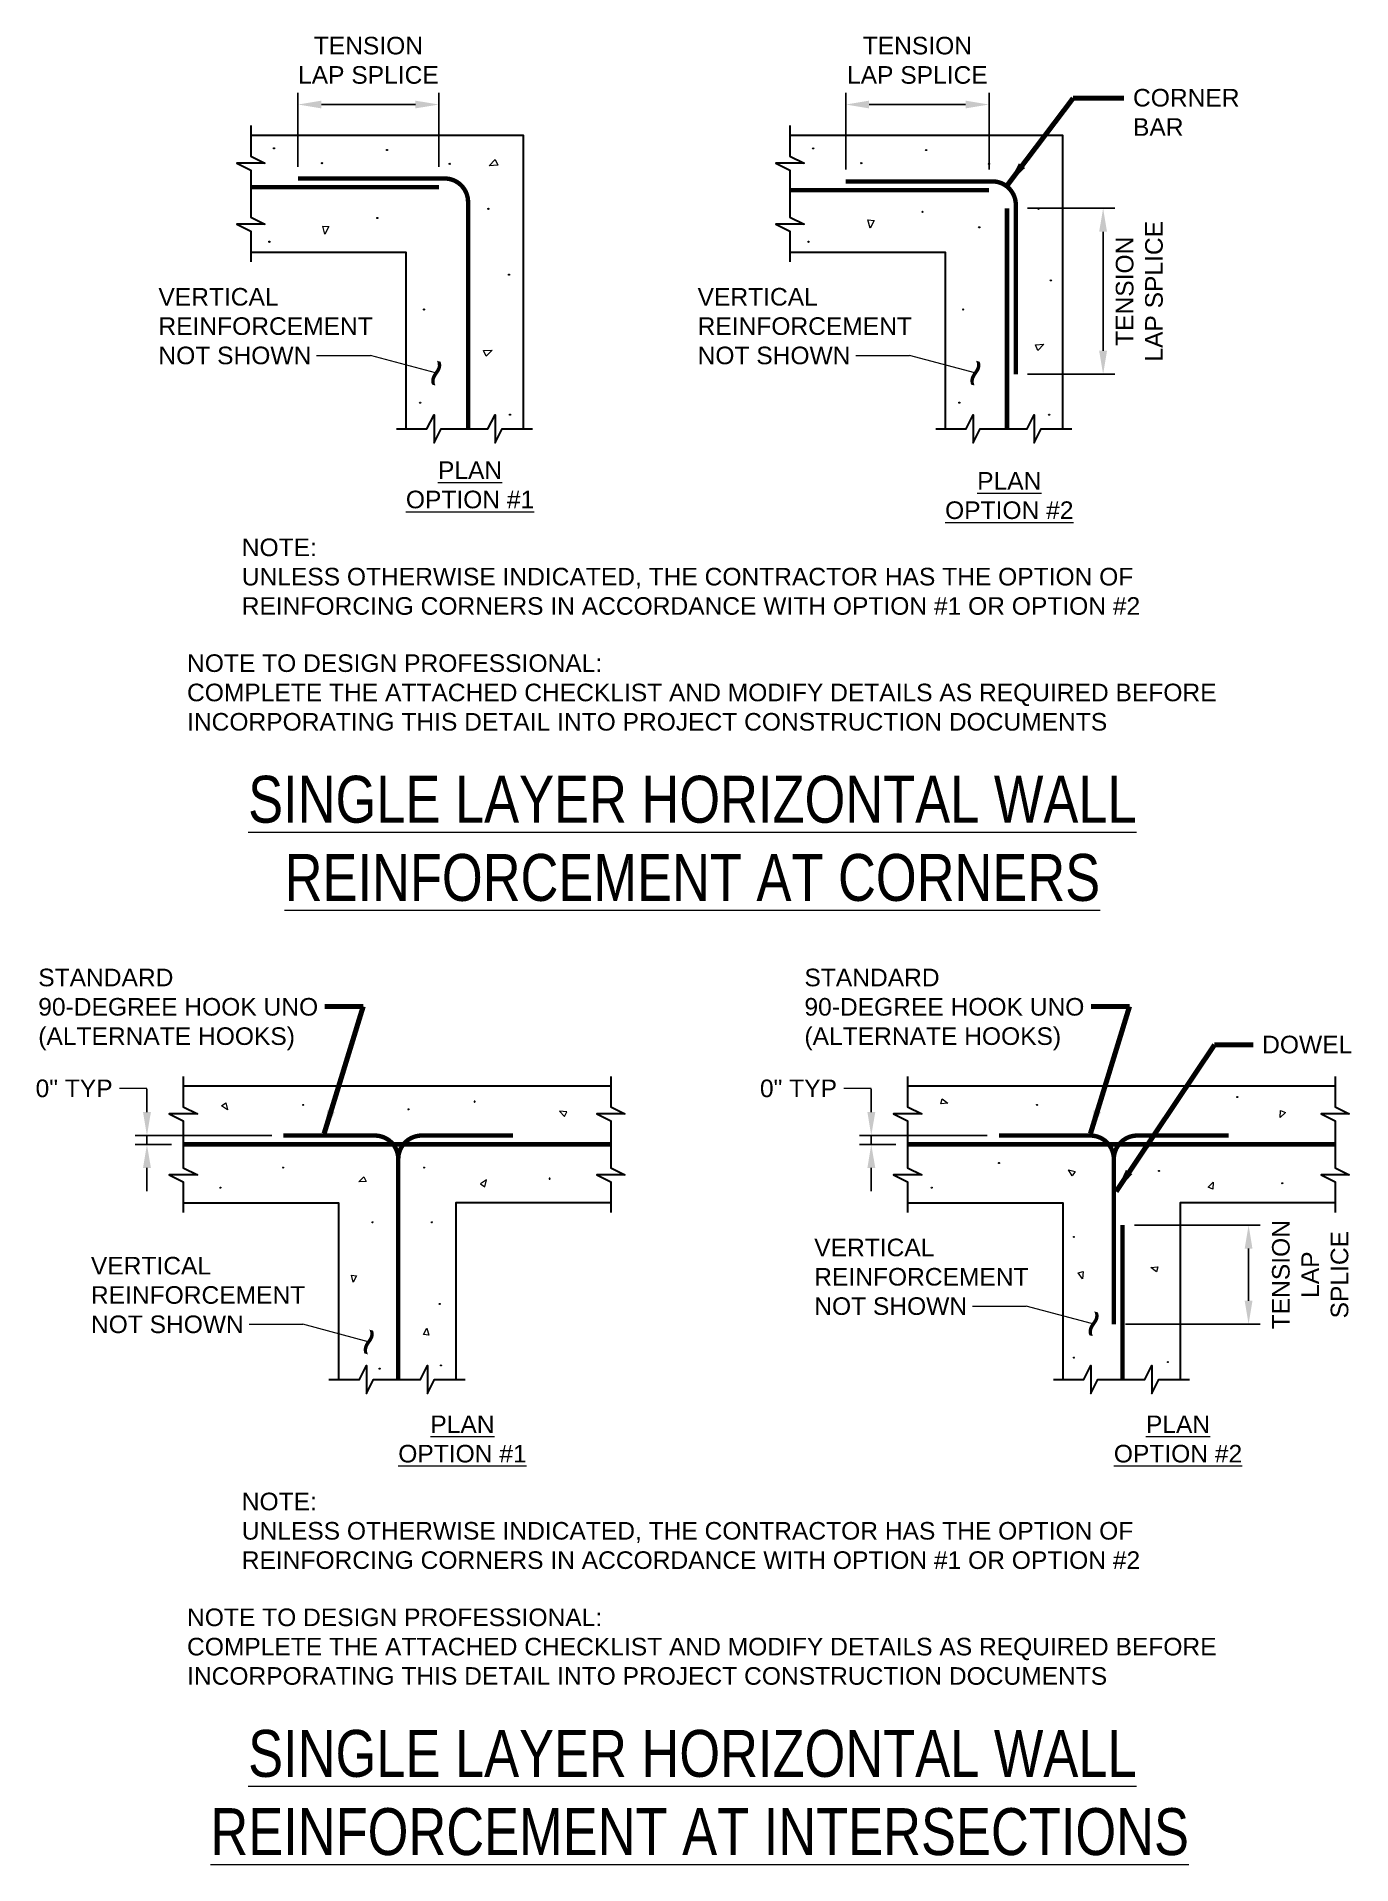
# Model space of a CAD drawing. Header units: inches. Extents: x -1509 to -1397, y 1212 to 1367.
import ezdxf

# ---------------------------------------------------------------- set-up
doc = ezdxf.new("R2010")
doc.units = ezdxf.units.IN
doc.header["$LTSCALE"] = 5
doc.header["$MEASUREMENT"] = 0
doc.linetypes.add('HIDDEN', pattern=[0.375, 0.25, -0.125])
for name, color, linetype, lineweight in [('S-ANNO-DIMS', 1, 'Continuous', 20), ('S-ANNO-TEXT', 7, 'Continuous', 20), ('S-DETL', 3, 'Continuous', 30), ('S-DETL-PATT', 7, 'Continuous', 15)]:
    doc.layers.add(name, color=color, linetype=linetype, lineweight=lineweight)
doc.styles.add('Romans', font='arial.ttf')
doc.dimstyles.get("Standard").update_dxf_attribs({"dimtxt": 0.18, "dimasz": 0.18, "dimexe": 0.18, "dimexo": 0.0625, "dimgap": 0.09, "dimtad": 0, "dimtih": 1, "dimtoh": 1, "dimdec": 4, "dimzin": 0, "dimdsep": 46, "dimtxsty": 'Standard', "dimcen": 0.09, "dimadec": 0, "dimazin": 0, "dimtfac": 1, "dimtdec": 4, "dimtofl": 0, "dimtmove": 0, "dimatfit": 3, "dimfxl": 1, "dimtolj": 1, "dimtzin": 0, "dimarcsym": 0})

# ---------------------------------------------------------------- blocks, each defined once
blk = doc.blocks.new('*D0')
at = {"layer": 'Defpoints', "color": 0, "transparency": 16777216}
for p in [(-1416.13, 1266.05), (-1405.39, 1266.05), (-1416.88, 1257.59)]:
    blk.add_point(p, dxfattribs=at)
at = {"layer": 'S-ANNO-DIMS', "color": 0, "lineweight": -2, "transparency": 16777216}
for p, q in [((-1415.13, 1266.05), (-1404.39, 1266.05)), ((-1405.39, 1259.59), (-1405.39, 1264.05)), ((-1415.88, 1257.59), (-1404.39, 1257.59))]:
    blk.add_line(p, q, dxfattribs=at)
at = {"layer": 'S-ANNO-DIMS', "color": 0, "transparency": 16777216}
for points in [[(-1405.72, 1264.05), (-1405.06, 1264.05), (-1405.39, 1266.05)], [(-1405.72, 1259.59), (-1405.06, 1259.59), (-1405.39, 1257.59)]]:
    blk.add_solid(points, dxfattribs=at)
blk = doc.blocks.new('*D1')
at = {"layer": 'Defpoints', "color": 0, "transparency": 16777216}
for p in [(-1499.32, 1273.68), (-1487.68, 1273.68), (-1496.22, 1272.93)]:
    blk.add_point(p, dxfattribs=at)
at = {"layer": 'S-ANNO-DIMS', "color": 0, "lineweight": -2, "transparency": 16777216}
for p, q in [((-1499.32, 1275.68), (-1499.32, 1277.68)), ((-1488.68, 1273.68), (-1500.32, 1273.68)), ((-1499.32, 1272.93), (-1499.32, 1273.68)), ((-1497.22, 1272.93), (-1500.32, 1272.93)), ((-1499.32, 1270.93), (-1499.32, 1268.93))]:
    blk.add_line(p, q, dxfattribs=at)
at = {"layer": 'S-ANNO-DIMS', "color": 0, "transparency": 16777216}
for points in [[(-1499.65, 1275.68), (-1498.98, 1275.68), (-1499.32, 1273.68)], [(-1499.65, 1270.93), (-1498.98, 1270.93), (-1499.32, 1272.93)]]:
    blk.add_solid(points, dxfattribs=at)
blk = doc.blocks.new('*D2')
at = {"layer": 'Defpoints', "color": 0, "transparency": 16777216}
for p in [(-1437.56, 1273.68), (-1426.67, 1273.68), (-1434.46, 1272.93)]:
    blk.add_point(p, dxfattribs=at)
at = {"layer": 'S-ANNO-DIMS', "color": 0, "lineweight": -2, "transparency": 16777216}
for p, q in [((-1437.56, 1275.68), (-1437.56, 1277.68)), ((-1427.67, 1273.68), (-1438.56, 1273.68)), ((-1437.56, 1272.93), (-1437.56, 1273.68)), ((-1435.46, 1272.93), (-1438.56, 1272.93)), ((-1437.56, 1270.93), (-1437.56, 1268.93))]:
    blk.add_line(p, q, dxfattribs=at)
at = {"layer": 'S-ANNO-DIMS', "color": 0, "transparency": 16777216}
for points in [[(-1437.89, 1275.68), (-1437.22, 1275.68), (-1437.56, 1273.68)], [(-1437.89, 1270.93), (-1437.22, 1270.93), (-1437.56, 1272.93)]]:
    blk.add_solid(points, dxfattribs=at)
blk = doc.blocks.new('*D3')
at = {"layer": 'Defpoints', "color": 0, "transparency": 16777216}
for p in [(-1425.24, 1352.75), (-1417.79, 1352.75), (-1425.24, 1338.6)]:
    blk.add_point(p, dxfattribs=at)
at = {"layer": 'S-ANNO-DIMS', "color": 0, "lineweight": -2, "transparency": 16777216}
for p, q in [((-1424.24, 1352.75), (-1416.79, 1352.75)), ((-1417.79, 1340.6), (-1417.79, 1350.75)), ((-1424.24, 1338.6), (-1416.79, 1338.6))]:
    blk.add_line(p, q, dxfattribs=at)
at = {"layer": 'S-ANNO-DIMS', "color": 0, "transparency": 16777216}
for points in [[(-1418.13, 1350.75), (-1417.46, 1350.75), (-1417.79, 1352.75)], [(-1418.13, 1340.6), (-1417.46, 1340.6), (-1417.79, 1338.6)]]:
    blk.add_solid(points, dxfattribs=at)
blk = doc.blocks.new('*D4')
at = {"layer": 'Defpoints', "color": 0, "transparency": 16777216}
for p in [(-1439.74, 1361.6), (-1439.74, 1355.05), (-1427.52, 1355.05)]:
    blk.add_point(p, dxfattribs=at)
at = {"layer": 'S-ANNO-DIMS', "color": 0, "lineweight": -2, "transparency": 16777216}
for p, q in [((-1439.74, 1356.05), (-1439.74, 1362.6)), ((-1427.52, 1356.05), (-1427.52, 1362.6)), ((-1429.52, 1361.6), (-1437.74, 1361.6))]:
    blk.add_line(p, q, dxfattribs=at)
at = {"layer": 'S-ANNO-DIMS', "color": 0, "transparency": 16777216}
for points in [[(-1437.74, 1361.93), (-1437.74, 1361.27), (-1439.74, 1361.6)], [(-1429.52, 1361.93), (-1429.52, 1361.27), (-1427.52, 1361.6)]]:
    blk.add_solid(points, dxfattribs=at)
blk = doc.blocks.new('*D5')
at = {"layer": 'Defpoints', "color": 0, "transparency": 16777216}
for p in [(-1486.44, 1361.6), (-1486.44, 1355.29), (-1474.43, 1355.29)]:
    blk.add_point(p, dxfattribs=at)
at = {"layer": 'S-ANNO-DIMS', "color": 0, "lineweight": -2, "transparency": 16777216}
for p, q in [((-1486.44, 1356.29), (-1486.44, 1362.6)), ((-1474.43, 1356.29), (-1474.43, 1362.6)), ((-1476.43, 1361.6), (-1484.44, 1361.6))]:
    blk.add_line(p, q, dxfattribs=at)
at = {"layer": 'S-ANNO-DIMS', "color": 0, "transparency": 16777216}
for points in [[(-1484.44, 1361.93), (-1484.44, 1361.27), (-1486.44, 1361.6)], [(-1476.43, 1361.93), (-1476.43, 1361.27), (-1474.43, 1361.6)]]:
    blk.add_solid(points, dxfattribs=at)

msp = doc.modelspace()

# ---------------------------------------------------------------- linework, layer by layer
at = {"layer": 'S-ANNO-DIMS'}
for p, q in [((-1499.3181614, 1277.6831237), (-1501.6464356, 1277.6831237)), ((-1437.5569222, 1277.6831237), (-1439.8851963, 1277.6831237))]:
    msp.add_line(p, q, dxfattribs=at)
at = {"layer": 'S-ANNO-TEXT'}
for p, q in [((-1484.8572222, 1340.2104565), (-1480.2687161, 1340.2104565)), ((-1474.7071092, 1338.7086706), (-1480.2687161, 1340.2104565)), ((-1438.8851794, 1340.2104565), (-1434.2966733, 1340.2104565)), ((-1428.7350665, 1338.7086706), (-1434.2966733, 1340.2104565)), ((-1428.9404898, 1259.1457079), (-1424.3519836, 1259.1457079)), ((-1418.7903768, 1257.643922), (-1424.3519836, 1259.1457079)), ((-1490.6127593, 1257.5937049), (-1486.0242532, 1257.5937049)), ((-1480.4626463, 1256.091919), (-1486.0242532, 1257.5937049))]:
    msp.add_line(p, q, dxfattribs=at)
at = {"layer": 'S-DETL'}
for p, q in [((-1496.2181614, 1277.9331237), (-1459.7725793, 1277.9331237)), ((-1434.4569222, 1277.9331237), (-1398.0113401, 1277.9331237))]:
    msp.add_line(p, q, dxfattribs=at)
for points in [[(-1490.4626243, 1359.7976925), (-1490.4626243, 1357.1976925), (-1489.2626243, 1356.5976925), (-1491.6626243, 1356.5976925), (-1490.4626243, 1355.9976925), (-1490.4626243, 1351.9976925), (-1489.2626243, 1351.3976925), (-1491.6626243, 1351.3976925), (-1490.4626243, 1350.7976925), (-1490.4626243, 1348.1976925)], [(-1444.4905816, 1359.7976925), (-1444.4905816, 1357.1976925), (-1443.2905816, 1356.5976925), (-1445.6905816, 1356.5976925), (-1444.4905816, 1355.9976925), (-1444.4905816, 1351.9976925), (-1443.2905816, 1351.3976925), (-1445.6905816, 1351.3976925), (-1444.4905816, 1350.7976925), (-1444.4905816, 1348.1976925)], [(-1490.4626243, 1358.9976925), (-1467.2398333, 1358.9976925), (-1467.2398333, 1333.9506397)], [(-1444.4905816, 1358.9976925), (-1421.2677905, 1358.9976925), (-1421.2677905, 1333.9506397)], [(-1490.4626243, 1348.9976925), (-1477.2398333, 1348.9976925), (-1477.2398333, 1333.9506397)], [(-1444.4905816, 1348.9976925), (-1431.2677905, 1348.9976925), (-1431.2677905, 1333.9506397)], [(-1478.0398333, 1333.9506397), (-1475.4398333, 1333.9506397), (-1474.8398333, 1335.1506397), (-1474.8398333, 1332.7506397), (-1474.2398333, 1333.9506397), (-1470.2398333, 1333.9506397), (-1469.6398333, 1335.1506397), (-1469.6398333, 1332.7506397), (-1469.0398333, 1333.9506397), (-1466.4398333, 1333.9506397)], [(-1432.0677905, 1333.9506397), (-1429.4677905, 1333.9506397), (-1428.8677905, 1335.1506397), (-1428.8677905, 1332.7506397), (-1428.2677905, 1333.9506397), (-1424.2677905, 1333.9506397), (-1423.6677905, 1335.1506397), (-1423.6677905, 1332.7506397), (-1423.0677905, 1333.9506397), (-1420.4677905, 1333.9506397)], [(-1496.2181614, 1278.7331237), (-1496.2181614, 1276.1331237), (-1495.0181614, 1275.5331237), (-1497.4181614, 1275.5331237), (-1496.2181614, 1274.9331237), (-1496.2181614, 1270.9331237), (-1495.0181614, 1270.3331237), (-1497.4181614, 1270.3331237), (-1496.2181614, 1269.7331237), (-1496.2181614, 1267.1331237)], [(-1459.7725793, 1278.7331237), (-1459.7725793, 1276.1331237), (-1458.5725793, 1275.5331237), (-1460.9725793, 1275.5331237), (-1459.7725793, 1274.9331237), (-1459.7725793, 1270.9331237), (-1458.5725793, 1270.3331237), (-1460.9725793, 1270.3331237), (-1459.7725793, 1269.7331237), (-1459.7725793, 1267.1331237)], [(-1434.4569222, 1278.7331237), (-1434.4569222, 1276.1331237), (-1433.2569222, 1275.5331237), (-1435.6569222, 1275.5331237), (-1434.4569222, 1274.9331237), (-1434.4569222, 1270.9331237), (-1433.2569222, 1270.3331237), (-1435.6569222, 1270.3331237), (-1434.4569222, 1269.7331237), (-1434.4569222, 1267.1331237)], [(-1398.0113401, 1278.7331237), (-1398.0113401, 1276.1331237), (-1396.8113401, 1275.5331237), (-1399.2113401, 1275.5331237), (-1398.0113401, 1274.9331237), (-1398.0113401, 1270.9331237), (-1396.8113401, 1270.3331237), (-1399.2113401, 1270.3331237), (-1398.0113401, 1269.7331237), (-1398.0113401, 1267.1331237)], [(-1496.2181614, 1267.9331237), (-1482.9953704, 1267.9331237), (-1482.9953704, 1252.886071)], [(-1459.7725793, 1267.9331237), (-1472.9953704, 1267.9331237), (-1472.9953704, 1252.886071)], [(-1434.4569222, 1267.9331237), (-1421.2341311, 1267.9331237), (-1421.2341311, 1252.886071)], [(-1398.0113401, 1267.9331237), (-1411.2341311, 1267.9331237), (-1411.2341311, 1252.886071)], [(-1483.7953704, 1252.886071), (-1481.1953704, 1252.886071), (-1480.5953704, 1254.086071), (-1480.5953704, 1251.686071), (-1479.9953704, 1252.886071), (-1475.9953704, 1252.886071), (-1475.3953704, 1254.086071), (-1475.3953704, 1251.686071), (-1474.7953704, 1252.886071), (-1472.1953704, 1252.886071)], [(-1422.0341311, 1252.886071), (-1419.4341311, 1252.886071), (-1418.8341311, 1254.086071), (-1418.8341311, 1251.686071), (-1418.2341311, 1252.886071), (-1414.2341311, 1252.886071), (-1413.6341311, 1254.086071), (-1413.6341311, 1251.686071), (-1413.0341311, 1252.886071), (-1410.4341311, 1252.886071)]]:
    msp.add_lwpolyline(points, dxfattribs=at)
at = {"layer": 'S-DETL', "const_width": 0.375, "flags": 128}
for points in [[(-1474.4279501, 1354.5445215), (-1490.4626243, 1354.5445215)], [(-1427.5177905, 1354.2961095), (-1444.4905816, 1354.2961095)], [(-1425.9858013, 1352.7476925), (-1425.9858013, 1333.9506397)], [(-1459.7725793, 1272.9331237), (-1496.2181614, 1272.9331237)], [(-1398.0113401, 1272.9331237), (-1434.4569222, 1272.9331237)], [(-1416.1280777, 1266.0465013), (-1416.1280777, 1252.886071)]]:
    msp.add_lwpolyline(points, dxfattribs=at)
for points in [[(-1471.9385664, 1333.9506397), (-1471.9385664, 1353.2945215, 0.4142135624), (-1473.9385664, 1355.2945215), (-1486.4448856, 1355.2945215)], [(-1425.2358013, 1338.6028383), (-1425.2358013, 1353.0461095, 0.4142135624), (-1427.2358013, 1355.0461095), (-1439.7421205, 1355.0461095)], [(-1477.889317, 1252.886071), (-1477.889317, 1271.6831237, 0.4142135624), (-1479.889317, 1273.6831237), (-1487.6828704, 1273.6831237)], [(-1416.8780777, 1257.5936019), (-1416.8780777, 1271.6831237, 0.4142135624), (-1418.8780777, 1273.6831237), (-1426.6716311, 1273.6831237)]]:
    msp.add_lwpolyline(points, format="xyb", dxfattribs=at)
at = {"layer": 'S-DETL', "linetype": 'HIDDEN', "ltscale": 0.9, "const_width": 0.375, "flags": 128}
for points in [[(-1477.889317, 1271.6831237, -0.4142135624), (-1475.889317, 1273.6831237), (-1468.0957636, 1273.6831237)], [(-1416.8780777, 1271.6831237, -0.4142135624), (-1414.8780777, 1273.6831237), (-1407.0845243, 1273.6831237)]]:
    msp.add_lwpolyline(points, format="xyb", dxfattribs=at)
at = {"layer": 'S-DETL-PATT', "flags": 128}
for points in [[(-1488.4317977, 1357.8640939, -1), (-1488.5354777, 1357.8640939, -1)], [(-1488.4317977, 1357.8640939, -1), (-1488.5354777, 1357.8640939, -1)], [(-1478.8028779, 1357.7177301, -1), (-1478.9065579, 1357.7177301, -1)], [(-1478.8028779, 1357.7177301, -1), (-1478.9065579, 1357.7177301, -1)], [(-1442.4597549, 1357.8640939, -1), (-1442.5634349, 1357.8640939, -1)], [(-1432.8308352, 1357.7177301, -1), (-1432.9345152, 1357.7177301, -1)], [(-1484.3342166, 1356.6025821, -1), (-1484.4378966, 1356.6025821, -1)], [(-1484.3342166, 1356.6025821, -1), (-1484.4378966, 1356.6025821, -1)], [(-1473.4499654, 1356.5385617, -1), (-1473.5536454, 1356.5385617, -1)], [(-1473.4499654, 1356.5385617, -1), (-1473.5536454, 1356.5385617, -1)], [(-1438.3621738, 1356.6025821, -1), (-1438.4658538, 1356.6025821, -1)], [(-1427.4779226, 1356.5385617, -1), (-1427.5816026, 1356.5385617, -1)], [(-1479.621114, 1351.9269764, -1), (-1479.724794, 1351.9269764, -1)], [(-1479.621114, 1351.9269764, -1), (-1479.724794, 1351.9269764, -1)], [(-1470.1582305, 1352.711253, -1), (-1470.2619105, 1352.711253, -1)], [(-1470.1582305, 1352.711253, -1), (-1470.2619105, 1352.711253, -1)], [(-1433.1411522, 1352.4471725, -1), (-1433.2448322, 1352.4471725, -1)], [(-1423.2486877, 1352.711253, -1), (-1423.3523677, 1352.711253, -1)], [(-1488.8279937, 1349.8979109, -1), (-1488.9316737, 1349.8979109, -1)], [(-1488.8279937, 1349.8979109, -1), (-1488.9316737, 1349.8979109, -1)], [(-1442.8559509, 1349.8979109, -1), (-1442.9596309, 1349.8979109, -1)], [(-1428.300832, 1351.131456, -1), (-1428.404512, 1351.131456, -1)], [(-1468.393631, 1347.0872809, -1), (-1468.497311, 1347.0872809, -1)], [(-1468.393631, 1347.0872809, -1), (-1468.497311, 1347.0872809, -1)], [(-1422.1975252, 1346.6067761, -1), (-1422.3012052, 1346.6067761, -1)], [(-1475.6443309, 1344.1237883, -1), (-1475.7480109, 1344.1237883, -1)], [(-1475.6443309, 1344.1237883, -1), (-1475.7480109, 1344.1237883, -1)], [(-1429.6722882, 1344.1237883, -1), (-1429.7759682, 1344.1237883, -1)], [(-1475.9678399, 1336.1770784, -1), (-1476.0715199, 1336.1770784, -1)], [(-1475.9678399, 1336.1770784, -1), (-1476.0715199, 1336.1770784, -1)], [(-1429.9957972, 1336.1770784, -1), (-1430.0994772, 1336.1770784, -1)], [(-1468.3062309, 1335.152231, -1), (-1468.4099109, 1335.152231, -1)], [(-1468.3062309, 1335.152231, -1), (-1468.4099109, 1335.152231, -1)], [(-1422.3341881, 1335.152231, -1), (-1422.4378681, 1335.152231, -1)], [(-1471.4136497, 1276.5562539, 1), (-1471.3474635, 1276.6117907, 1)], [(-1406.3210054, 1276.9376599, -1), (-1406.3871916, 1276.9931967, -1)], [(-1485.9594477, 1276.2701994, -1), (-1486.025634, 1276.3257362, -1)], [(-1476.9916626, 1275.8887891, -1), (-1477.0578488, 1275.9443259, -1)], [(-1423.3956646, 1276.2701994, -1), (-1423.4618509, 1276.3257362, -1)], [(-1487.6766833, 1270.9305024, -1), (-1487.7428696, 1270.9860392, -1)], [(-1475.6560341, 1270.9305024, -1), (-1475.7222203, 1270.9860392, -1)], [(-1426.6393286, 1271.3119084, -1), (-1426.7055148, 1271.3674452, -1)], [(-1412.9968473, 1270.6444479, -1), (-1413.0630335, 1270.6999847, -1)], [(-1493.01919, 1269.2141711, -1), (-1493.0853762, 1269.2697079, -1)], [(-1465.021718, 1269.9769831, 1), (-1464.9555317, 1270.0325199, 1)], [(-1432.3634498, 1269.2141711, -1), (-1432.429636, 1269.2697079, -1)], [(-1402.4813932, 1269.5955771, -1), (-1402.5475794, 1269.6511139, -1)], [(-1480.0445267, 1266.2582659, -1), (-1480.110713, 1266.3138027, -1)], [(-1474.988216, 1266.2582659, -1), (-1475.0544023, 1266.3138027, -1)], [(-1420.2473968, 1265.0186964, -1), (-1420.3135831, 1265.0742332, -1)], [(-1474.3204055, 1259.2975891, -1), (-1474.3865918, 1259.3531259, -1)], [(-1420.2473968, 1254.7250108, -1), (-1420.3135831, 1254.7805477, -1)], [(-1479.4445267, 1253.7798147, -1), (-1479.510713, 1253.8353515, -1)], [(-1474.2250019, 1254.0532479, -1), (-1474.2911881, 1254.1087847, -1)], [(-1412.2336331, 1254.3393024, -1), (-1412.2998194, 1254.3948392, -1)]]:
    msp.add_lwpolyline(points, format="xyb", close=True, dxfattribs=at)
for points in [[(-1469.4142368, 1356.4228417), (-1470.146219, 1356.3831503), (-1469.6382999, 1356.9033464)], [(-1469.4142368, 1356.4228417), (-1470.146219, 1356.3831503), (-1469.6382999, 1356.9033464)], [(-1437.325145, 1351.715687), (-1437.6567624, 1351.0619262), (-1437.8533059, 1351.7618951)], [(-1483.8051069, 1351.1954908), (-1484.1367242, 1350.54173), (-1484.3332678, 1351.2416989)], [(-1483.8051069, 1351.1954908), (-1484.1367242, 1350.54173), (-1484.3332678, 1351.2416989)], [(-1470.620203, 1340.6165765), (-1469.8882208, 1340.6562679), (-1470.3961399, 1340.1360717)], [(-1470.620203, 1340.6165765), (-1469.8882208, 1340.6562679), (-1470.3961399, 1340.1360717)], [(-1423.5687322, 1341.116927), (-1422.83675, 1341.1566183), (-1423.3446691, 1340.6364222)], [(-1431.5203944, 1276.8127873), (-1431.0318578, 1276.4460342), (-1431.6347446, 1276.3860265)], [(-1492.5923996, 1276.4724991), (-1492.4539031, 1275.8775246), (-1492.9543135, 1276.2190842)], [(-1463.5312018, 1275.7171902), (-1464.1411869, 1275.7502663), (-1463.717921, 1275.3167695)], [(-1402.2555615, 1275.6444901), (-1402.7015762, 1275.2270615), (-1402.6559821, 1275.8312094)], [(-1420.4234235, 1270.2475659), (-1420.7570608, 1270.7592904), (-1420.1700086, 1270.6094798)], [(-1480.6385837, 1269.7764618), (-1481.2485688, 1269.7433857), (-1480.8253029, 1270.1768824)], [(-1470.5032774, 1269.3057891), (-1470.364781, 1269.9007636), (-1470.8651913, 1269.559204)], [(-1408.8425859, 1269.2960139), (-1408.3965711, 1269.7134425), (-1408.4421653, 1269.1092947)], [(-1481.4496717, 1261.732502), (-1481.7260194, 1261.1877013), (-1481.8898057, 1261.7710087)], [(-1419.4843163, 1262.080057), (-1419.5576655, 1261.4735953), (-1419.9110771, 1261.9657068)], [(-1413.2382709, 1262.0524977), (-1413.7268075, 1262.4192508), (-1413.1239207, 1262.4792585)], [(-1475.724251, 1256.7100275), (-1475.4479032, 1257.2548282), (-1475.2841169, 1256.6715208)]]:
    msp.add_lwpolyline(points, close=True, dxfattribs=at)

# ---------------------------------------------------------------- texts
at = {"layer": 'S-ANNO-DIMS', "char_height": 1.49999999, "style": 'Romans'}
for s, insert, attachment_point in [('TENSION\\PLAP SPLICE', (-1480.4364178, 1363.35165), 8), ('TENSION\\PLAP SPLICE', (-1433.6299555, 1363.35165), 8), ('0" TYP', (-1508.8113401, 1278.4592151), 1), ('0" TYP', (-1447.0501008, 1278.4592151), 1)]:
    msp.add_mtext(s, dxfattribs=dict(at, insert=insert, attachment_point=attachment_point))
at = {"layer": 'S-ANNO-DIMS', "char_height": 1.49999999, "attachment_point": 2, "rotation": 90, "style": 'Romans'}
for s, insert in [('TENSION\\PLAP SPLICE', (-1416.7085867, 1345.6752654)), ('TENSION\\PLAP\\PSPLICE', (-1403.3891026, 1261.8200516))]:
    msp.add_mtext(s, dxfattribs=dict(at, insert=insert))
at = {"layer": 'S-ANNO-TEXT', "style": 'Romans'}
for s, insert, char_height, attachment_point in [('CORNER \\PBAR', (-1415.2424973, 1362.9316569), 1.49999999, 1), ('VERTICAL \\PREINFORCEMENT\\PNOT SHOWN', (-1498.3393162, 1339.4343651), 1.499999989, 7), ('VERTICAL \\PREINFORCEMENT\\PNOT SHOWN', (-1452.3672735, 1339.4343651), 1.499999989, 7), ('\\pxqc;{\\LPLAN\\POPTION #1}', (-1477.2398333, 1331.1728218), 1.499999989, 1), ('\\pxqc;{\\LPLAN\\POPTION #2}', (-1431.2677905, 1330.2598227), 1.499999989, 1), ('{\\W0.8;\\LSINGLE LAYER HORIZONTAL WALL \\PREINFORCEMENT AT CORNERS}', (-1452.8113401, 1304.3609742), 4, 2), ('STANDARD \\P90-DEGREE HOOK UNO\\P(ALTERNATE HOOKS)', (-1508.5857322, 1280.959937), 1.499999989, 7), ('STANDARD \\P90-DEGREE HOOK UNO\\P(ALTERNATE HOOKS)', (-1443.2588622, 1280.959937), 1.499999989, 7), ('DOWEL', (-1404.2330658, 1282.1962662), 1.49999999, 1), ('VERTICAL \\PREINFORCEMENT\\PNOT SHOWN', (-1442.4225838, 1258.3696165), 1.499999989, 7), ('VERTICAL \\PREINFORCEMENT\\PNOT SHOWN', (-1504.0948533, 1256.8176135), 1.499999989, 7), ('\\pxqc;{\\LPLAN\\POPTION #1}', (-1477.889317, 1249.8104459), 1.499999989, 1), ('\\pxqc;{\\LPLAN\\POPTION #2}', (-1416.8780777, 1249.8104459), 1.499999989, 1), ('{\\W0.8;\\LSINGLE LAYER HORIZONTAL WALL\\P REINFORCEMENT AT INTERSECTIONS}', (-1452.8113401, 1222.9985983), 4, 2)]:
    msp.add_mtext(s, dxfattribs=dict(at, insert=insert, char_height=char_height, attachment_point=attachment_point))
at = {"layer": 'S-ANNO-TEXT', "char_height": 3, "attachment_point": 5, "rotation": 74.888964856, "style": 'Romans'}
for insert in [(-1474.7071092, 1338.7086706), (-1428.7350665, 1338.7086706), (-1418.6569222, 1257.6441917), (-1480.4626463, 1256.091919)]:
    msp.add_mtext('~', dxfattribs=dict(at, insert=insert))
at = {"layer": 'S-ANNO-TEXT', "attachment_point": 1, "style": 'Romans'}
for s, insert, char_height, width in [('NOTE:\\PUNLESS OTHERWISE INDICATED, THE CONTRACTOR HAS THE OPTION OF REINFORCING CORNERS IN ACCORDANCE WITH OPTION #1 OR OPTION #2', (-1491.2337479, 1324.5927272), 1.4999999894, 77.719198638), ('NOTE TO DESIGN PROFESSIONAL: \\PCOMPLETE THE ATTACHED CHECKLIST AND MODIFY DETAILS AS REQUIRED BEFORE \\PINCORPORATING THIS DETAIL INTO PROJECT CONSTRUCTION DOCUMENTS', (-1495.8995048, 1314.716363), 1.499999989, 159.842980143), ('NOTE:\\PUNLESS OTHERWISE INDICATED, THE CONTRACTOR HAS THE OPTION OF REINFORCING CORNERS IN ACCORDANCE WITH OPTION #1 OR OPTION #2', (-1491.2337479, 1243.2303513), 1.4999999894, 77.719198638), ('NOTE TO DESIGN PROFESSIONAL: \\PCOMPLETE THE ATTACHED CHECKLIST AND MODIFY DETAILS AS REQUIRED BEFORE \\PINCORPORATING THIS DETAIL INTO PROJECT CONSTRUCTION DOCUMENTS', (-1495.8995048, 1233.3539871), 1.499999989, 159.842980143)]:
    msp.add_mtext(s, dxfattribs=dict(at, insert=insert, char_height=char_height, width=width))

# ---------------------------------------------------------------- dimensions: what is measured, and where the dimension line sits
at = {"layer": 'S-ANNO-DIMS'}
for base, p1, p2, picture, middle in [((-1486.4448856, 1361.60165), (-1474.4279501, 1355.2945215), (-1486.4448856, 1355.2945215), '*D5', (-1480.4364178, 1361.60165)), ((-1439.7421205, 1361.60165), (-1427.5177905, 1355.0461095), (-1439.7421205, 1355.0461095), '*D4', (-1433.6299555, 1361.60165))]:
    dim = msp.add_linear_dim(base=base, p1=p1, p2=p2, text=' ', dimstyle='Standard', override={"dimscale": 16, "dimtxt": 0.09375, "dimasz": 0.125, "dimexe": 0.0625, "dimgap": 0.0625, "dimdec": 5, "dimlfac": 1, "dimrnd": 0.03125, "dimzin": 7, "dimlunit": 4, "dimtxsty": 'Romans', "dimcen": 0.125, "dimadec": 4, "dimtdec": 5, "dimtofl": 1, "dimtvp": 1, "dimfrac": 2, "dimtzin": 3}, dxfattribs=at)
    dim.commit()
    dim.dimension.update_dxf_attribs({"geometry": picture, "text_midpoint": middle})
for base, p1, p2, angle, picture, middle in [((-1417.79192, 1352.7476925), (-1425.2358013, 1338.6028383), (-1425.2358013, 1352.7476925), 90, '*D3', (-1417.79192, 1343.8002654)), ((-1499.3181614, 1273.6831237), (-1496.2181614, 1272.9331237), (-1487.6828704, 1273.6831237), 270, '*D1', (-1499.3181614, 1273.3081237)), ((-1437.5569222, 1273.6831237), (-1434.4569222, 1272.9331237), (-1426.6716311, 1273.6831237), 270, '*D2', (-1437.5569222, 1273.3081237))]:
    dim = msp.add_linear_dim(base=base, p1=p1, p2=p2, angle=angle, text=' ', dimstyle='Standard', override={"dimscale": 16, "dimtxt": 0.09375, "dimasz": 0.125, "dimexe": 0.0625, "dimgap": 0.0625, "dimdec": 5, "dimlfac": 1, "dimrnd": 0.03125, "dimzin": 7, "dimlunit": 4, "dimtxsty": 'Romans', "dimcen": 0.125, "dimadec": 4, "dimtdec": 5, "dimtofl": 1, "dimtvp": 1, "dimfrac": 2, "dimtzin": 3}, dxfattribs=at)
    dim.commit()
    dim.dimension.update_dxf_attribs({"geometry": picture, "text_midpoint": middle, "dimtype": 128})
dim = msp.add_linear_dim(base=(-1405.3891026, 1266.0465013), p1=(-1416.8780777, 1257.5936019), p2=(-1416.1280777, 1266.0465013), angle=90, text=' ', dimstyle='Standard', override={"dimscale": 16, "dimtxt": 0.09375, "dimasz": 0.125, "dimexe": 0.0625, "dimgap": 0.0625, "dimdec": 5, "dimlfac": 1, "dimrnd": 0.03125, "dimzin": 7, "dimlunit": 4, "dimtxsty": 'Romans', "dimcen": 0.125, "dimadec": 4, "dimtdec": 5, "dimtofl": 1, "dimtvp": 1, "dimfrac": 2, "dimtzin": 3}, dxfattribs=at)
dim.commit()
dim.dimension.update_dxf_attribs({"geometry": '*D0', "text_midpoint": (-1405.3891026, 1261.8200516)})

# ---------------------------------------------------------------- leaders
at = {"layer": 'S-ANNO-TEXT'}
for points in [[(-1425.9162937, 1354.7908318), (-1420.3460674, 1362.1560771), (-1416.0180771, 1362.1560771)], [(-1484.2049477, 1273.8706237), (-1480.8702987, 1284.6882794), (-1484.1467829, 1284.6882794)], [(-1418.8780777, 1273.8706237), (-1415.5434287, 1284.6882794), (-1418.8199129, 1284.6882794)], [(-1416.6905777, 1268.9149388), (-1408.2856413, 1281.4201748), (-1405.0091572, 1281.4201748)]]:
    msp.add_leader(points, dimstyle='Standard', override={"dimscale": 16, "dimtxt": 0.09375, "dimasz": 0.125, "dimexe": 0.0625, "dimgap": 0.0625, "dimtad": 0, "dimtih": 0, "dimtoh": 0, "dimdec": 5, "dimlfac": 16, "dimrnd": 0.03125, "dimzin": 7, "dimlunit": 4, "dimtxsty": 'Romans', "dimcen": 0.125, "dimclrd": 256, "dimclre": 256, "dimclrt": 256, "dimadec": 4, "dimtdec": 5, "dimtofl": 1, "dimtvp": 1, "dimfrac": 2, "dimtzin": 3, "dimlwd": 65535, "dimlwe": 65535}, dxfattribs=at)

doc.saveas('drawing.dxf')
